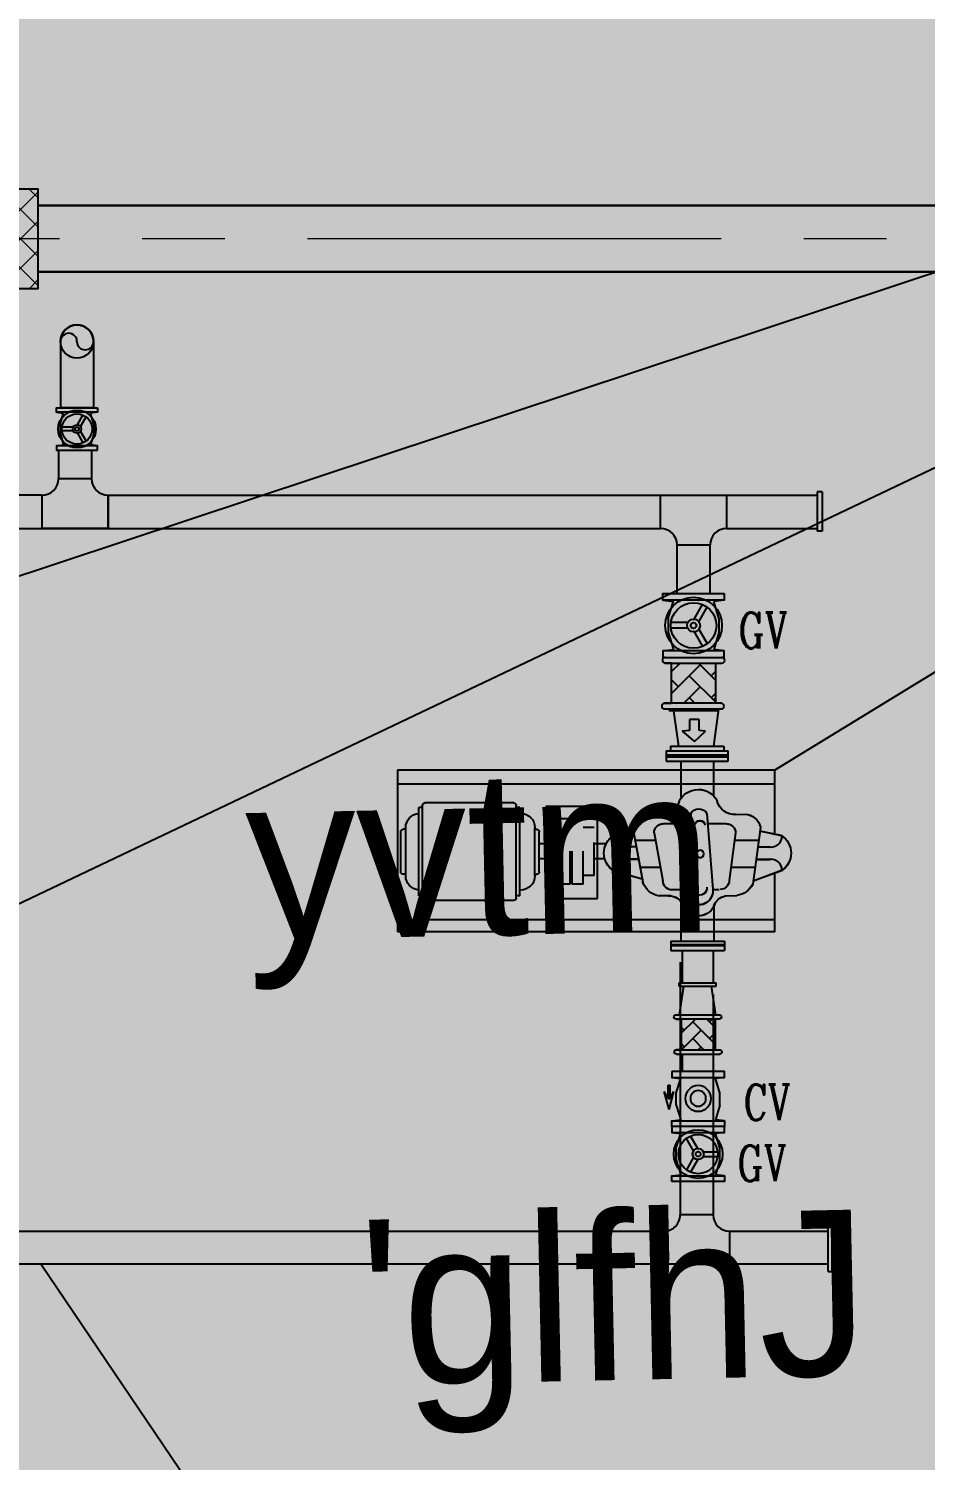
# Model space of a CAD drawing. Extents: x 846 to 947, y 375 to 797.
# Drawn here: x 852.696 to 855.406, y 404.785 to 409.111 of the extents above; entities that cross this region are included whole.
import ezdxf

# ---------------------------------------------------------------- set-up
doc = ezdxf.new("R2010")
doc.units = 0
doc.header["$MEASUREMENT"] = 0
doc.linetypes.add('CENTERX2', pattern=[4, 2.5, -0.5, 0.5, -0.5])
doc.linetypes.add('DASHED', pattern=[19.05, 12.7, -6.35])
doc.layers.get('0').update_dxf_attribs({"color": 252, "linetype": 'CONTINUOUS', "lineweight": 30})
for name, color, linetype, lineweight in [('axis', 252, 'CENTERX2', 5), ('Column', 252, 'CONTINUOUS', 25), ('hatch', 252, 'CONTINUOUS', 9), ('P-TEXT', 1, 'CONTINUOUS', 25), ('text', 252, 'CONTINUOUS', 15), ('Wall', 252, 'CONTINUOUS', 30)]:
    doc.layers.add(name, color=color, linetype=linetype, lineweight=lineweight)
for name, color, linetype in [('F-PROT-EQPM', 220, 'CONTINUOUS'), ('Fire Piping', 1, 'CONTINUOUS'), ('LINE3', 5, 'CONTINUOUS'), ('LINE5', 6, 'CONTINUOUS'), ('PIP', 244, 'CONTINUOUS'), ('RIT', 3, 'CONTINUOUS'), ('service water pipe', 7, 'CONTINUOUS')]:
    doc.layers.add(name, color=color, linetype=linetype)
doc.styles.add('Annotative', font='arial.ttf', dxfattribs={"height": 0.25})
doc.styles.add('ROMANC', font='romanc', dxfattribs={"height": 250})
doc.styles.add('SOSA', font='sosa.shx')
doc.dimstyles.new('Structural Dim', dxfattribs={"dimtxt": 0.25, "dimasz": 0.1, "dimexe": 0.1, "dimexo": 0.0625, "dimgap": 0.09, "dimtad": 1, "dimdec": 4, "dimzin": 0, "dimdsep": 46, "dimtxsty": 'Annotative', "dimblk": 'ARCHTICK', "dimcen": 0.1, "dimdle": 0.05, "dimadec": 0, "dimazin": 0, "dimtfac": 1, "dimtdec": 4, "dimtofl": 0, "dimtmove": 1, "dimatfit": 2, "dimldrblk": 'ARCHTICK', "dimfxl": 0.1, "dimfxlon": 1, "dimtolj": 1, "dimtzin": 0, "dimarcsym": 0})

# ---------------------------------------------------------------- blocks, each defined once
blk = doc.blocks.new('A$C20064249')
at = {"layer": 'service water pipe'}
h = blk.add_hatch(dxfattribs=at)
h.set_pattern_fill('AR-HBONE', color=1, scale=0.01, style=0)
h.set_pattern_definition([(45, (-1041.700677, 4589.40793), (0.08467176175, 0), [0.1796159307, -0.059871977]), (315, (-1041.65834, 4589.450266), (0.08467176175, 0), [0.1796159307, -0.059871977])])
h.paths.add_polyline_path([(0.1772, 0.209), (0.0221, 0.209), (0.0221, 0.0379), (0.1772, 0.0379)])
at = {"layer": 'service water pipe', "color": 1}
for p, q in [((0, 0.0137), (0, 0.2327)), ((0.0221, 0.0137), (0.0221, 0.2327)), ((0.0221, 0.209), (0.0221, 0.2327)), ((0.1772, 0.2301), (0.1772, 0.0108)), ((0.1772, 0.2301), (0.1772, 0.209)), ((0.1993, 0.0111), (0.1993, 0.2304)), ((0.1772, 0.209), (0.0221, 0.209)), ((0.1559, 0.209), (0.163, 0.202)), ((0.1772, 0.0379), (0.0221, 0.0379)), ((0.1772, 0.0379), (0.0221, 0.0379)), ((0.0221, 0.0379), (0.0221, 0.0137)), ((0.1772, 0.0111), (0.1772, 0.0379)), ((0.1772, 0.031), (0.1772, 0.0379))]:
    blk.add_line(p, q, dxfattribs=at)
for centre, start, end in [((0.0111, 0.2327), 89.9973, 179.9973), ((0.0111, 0.2327), 359.9973, 89.9973), ((0.1883, 0.2301), 89.9973, 179.9973), ((0.1883, 0.2301), 359.9973, 89.9973), ((0.0111, 0.0137), 179.9973, 269.9973), ((0.0111, 0.0137), 269.9973, 359.9973), ((0.1883, 0.0111), 179.9973, 269.9973), ((0.1883, 0.0111), 269.9973, 359.9973)]:
    blk.add_arc(centre, 0.0111, start, end, dxfattribs=at)
blk = doc.blocks.new('A$C1FE32D6A')
at = {"color": 1}
for p, q in [((0.0258, 0.2378), (0.031, 0.1968)), ((0.2217, 0.2378), (0.2166, 0.1968)), ((0.0959, 0.2172), (0.031, 0.1968)), ((0.1097, 0.1395), (0.0535, 0.172)), ((0.0959, 0.2172), (0.1516, 0.2172)), ((0.1379, 0.1395), (0.1941, 0.172)), ((0.1516, 0.2172), (0.2166, 0.1968)), ((0.0988, 0.1208), (0.0426, 0.1532)), ((0.1487, 0.1208), (0.2049, 0.1532)), ((0.1129, 0.0964), (0.1129, 0.0315)), ((0.1346, 0.0964), (0.1346, 0.0315)), ((0.0258, 0), (0.031, 0.041)), ((0.0959, 0.0206), (0.031, 0.041)), ((0.0959, 0.0206), (0.1516, 0.0206)), ((0.1516, 0.0206), (0.2166, 0.041)), ((0.2217, 0), (0.2166, 0.041))]:
    blk.add_line(p, q, dxfattribs=at)
for points in [[(0, 0.2378), (0.0259, 0.2378), (0.0259, 0), (0, 0)], [(0.2475, 0.2378), (0.2216, 0.2378), (0.2216, 0), (0.2475, 0)]]:
    blk.add_lwpolyline(points, close=True, dxfattribs=at)
for radius in [0.1097, 0.0881, 0.025, 0.0111]:
    blk.add_circle((0.1238, 0.1189), radius, dxfattribs=at)
blk = doc.blocks.new('A$C368C4DF1')
at = {"color": 1}
for p, q in [((0, 0.1349), (-0.06, 0.1349)), ((-0.06, 0.1349), (-0.06, 0.1255)), ((0.0498, 0.1302), (-0.0313, 0.153)), ((0, 0.1349), (-0.0313, 0.153)), ((0.0498, 0.1302), (-0.0308, 0.1092)), ((0, 0.1349), (0, 0.1255)), ((-0.0948, 0.1189), (-0.0896, 0.0779)), ((-0.0246, 0.0983), (-0.0896, 0.0779)), ((0, 0.1255), (-0.06, 0.1255)), ((-0.0006, 0.1255), (-0.0308, 0.1092)), ((0.031, 0.0983), (-0.0246, 0.0983)), ((0.031, 0.0983), (0.096, 0.0779)), ((0.1012, 0.1189), (0.096, 0.0779)), ((-0.0948, -0.1189), (-0.0896, -0.0779)), ((-0.0246, -0.0983), (-0.0896, -0.0779)), ((0.031, -0.0983), (-0.0246, -0.0983)), ((0.031, -0.0983), (0.096, -0.0779)), ((0.1012, -0.1189), (0.096, -0.0779))]:
    blk.add_line(p, q, dxfattribs=at)
for points in [[(-0.1206, 0.1189), (-0.0946, 0.1189), (-0.0946, -0.1189), (-0.1206, -0.1189)], [(0.1269, 0.1189), (0.101, 0.1189), (0.101, -0.1189), (0.1269, -0.1189)]]:
    blk.add_lwpolyline(points, close=True, dxfattribs=at)
for radius in [0.058, 0.0351]:
    blk.add_circle((0, 0), radius, dxfattribs=at)
blk = doc.blocks.new('ELEC PUMP')
at = {"layer": 'F-PROT-EQPM', "color": 136, "ltscale": 425}
for p, q in [((125737.5, -631033.3, 0), (125737.5, -631262.9, 0)), ((125737.5, -631033.3, 0), (125775.8, -631033.3, 0)), ((125753, -631033.3, 0), (125753, -631262.9, 0)), ((125760.2, -631033.3, 0), (125760.2, -631262.9, 0)), ((125775.8, -631033.3, 0), (125775.8, -631262.9, 0)), ((126443.9, -631050.8, 0), (126443.9, -631250, 0)), ((126443.9, -631050.8, 0), (126478, -631050.8, 0)), ((126455.7, -631050.8, 0), (126455.7, -631250, 0)), ((126460.1, -631050.8, 0), (126460.1, -631250, 0)), ((126478, -631050.8, 0), (126478, -631250, 0)), ((125775.8, -631262.9, 0), (125737.5, -631262.9, 0)), ((126443.9, -631250, 0), (126478, -631250, 0))]:
    blk.add_line(p, q, dxfattribs=at)
at = {"layer": 'LINE3', "color": 136}
for p, q in [((126041.9, -630988.5, 0), (126219.9, -631021.4, 0)), ((126042, -630988.5, 0), (126220, -631021.4, 0)), ((126042.2, -630988.5, 0), (126220.1, -631021.4, 0)), ((126008.3, -631123.7, 0), (126008.3, -631022.1, 0)), ((126008.4, -631123.7, 0), (126008.4, -631022.1, 0)), ((126008.5, -631123.7, 0), (126008.5, -631022.1, 0)), ((125970.7, -631124.8, 0), (126250.5, -631102.4, 0)), ((125970.8, -631124.8, 0), (126250.6, -631102.4, 0)), ((125970.9, -631124.8, 0), (126250.7, -631102.4, 0)), ((126253.2, -631104.1, 0), (126253.2, -631053.9, 0)), ((126253.3, -631104.1, 0), (126253.3, -631053.9, 0)), ((126253.4, -631104.1, 0), (126253.4, -631053.9, 0)), ((125970.7, -631184.3, 0), (126250.5, -631206.7, 0)), ((125970.8, -631184.3, 0), (126250.6, -631206.7, 0)), ((125970.9, -631184.3, 0), (126250.7, -631206.7, 0)), ((126008.3, -631257.5, 0), (126008.3, -631185.4, 0)), ((126008.4, -631257.5, 0), (126008.4, -631185.4, 0)), ((126008.5, -631257.5, 0), (126008.5, -631185.4, 0)), ((126253.2, -631230.4, 0), (126253.2, -631205, 0)), ((126253.3, -631230.4, 0), (126253.3, -631205, 0)), ((126253.4, -631230.4, 0), (126253.4, -631205, 0)), ((126041.9, -631291.1, 0), (126218.3, -631267.3, 0)), ((126042, -631291.1, 0), (126218.5, -631267.3, 0)), ((126042.2, -631291.1, 0), (126218.6, -631267.3, 0))]:
    blk.add_line(p, q, dxfattribs=at)
for centre, radius, start, end in [((126041.9, -631022.1, 0), 33.6, 90, 180), ((126042, -631022.1, 0), 33.6, 90, 180), ((126042.2, -631022.1, 0), 33.6, 90, 180), ((126219.9, -631055, 0), 33.6, 0, 90), ((126220, -631055, 0), 33.6, 0, 90), ((126220.1, -631055, 0), 33.6, 0, 90), ((126256.5, -631154.5, 0), 52.5, 263.377, 96.623), ((126256.7, -631154.5, 0), 52.5, 263.377, 96.623), ((126256.8, -631154.5, 0), 52.5, 263.377, 96.623), ((125985.9, -631154.5, 0), 33.4, 117.0044, 242.9956), ((125986, -631154.5, 0), 33.4, 117.0044, 242.9956), ((125986.1, -631154.5, 0), 33.4, 117.0044, 242.9956), ((126016.2, -631158.5, 0), 19.5, 96.623, 263.377), ((126016.3, -631158.5, 0), 19.5, 96.623, 263.377), ((126016.4, -631158.5, 0), 19.5, 96.623, 263.377), ((126246.3, -631158.5, 0), 26.3, 263.377, 96.623), ((126246.5, -631158.5, 0), 26.3, 263.377, 96.623), ((126246.6, -631158.5, 0), 26.3, 263.377, 96.623), ((126041.9, -631257.5, 0), 33.6, 180, 270), ((126042, -631257.5, 0), 33.6, 180, 270), ((126042.2, -631257.5, 0), 33.6, 180, 270), ((126218.3, -631233.7, 0), 33.6, 270, 0), ((126218.5, -631233.7, 0), 33.6, 270, 0), ((126218.6, -631233.7, 0), 33.6, 270, 0)]:
    blk.add_arc(centre, radius, start, end, dxfattribs=at)
at = {"layer": 'LINE5', "color": 136}
for p, q in [((125809.2, -630036.7, 0), (126328.9, -630036.7, 0)), ((125809.2, -631436, 0), (125809.2, -630036.7, 0)), ((125861.9, -631436, 0), (125861.9, -630036.7, 0)), ((126326.3, -630036.7, 0), (126409.2, -630036.7, 0)), ((126364.7, -631436, 0), (126364.7, -630036.7, 0)), ((126409.2, -631436, 0), (126409.2, -630036.7, 0)), ((126201.2, -630067.2, 0), (126022.9, -630067.2, 0)), ((126283.7, -630129.6, 0), (125940.1, -630129.6, 0)), ((126275.5, -630115.9, 0), (125948.4, -630115.9, 0)), ((126283.7, -630477.4, 0), (125940.1, -630477.4, 0)), ((126275.5, -630491, 0), (125948.4, -630491, 0)), ((125969.7, -630493, 0), (125969.7, -630491, 0)), ((126254.4, -630493, 0), (126254.4, -630491, 0)), ((126201.2, -630546.2, 0), (126022.9, -630546.2, 0)), ((126083.4, -630600.1, 0), (126083.4, -630563.1, 0)), ((126138.8, -630600.1, 0), (126138.8, -630563.1, 0)), ((126083.4, -630810.5, 0), (126083.4, -630766.8, 0)), ((126138.8, -630805.5, 0), (126138.8, -630766.8, 0)), ((126024.2, -630910.4, 0), (126224.2, -630947.1, 0)), ((126024.3, -630910.4, 0), (126224.3, -630947.1, 0)), ((126024.4, -630910.4, 0), (126224.5, -630947.1, 0)), ((125973.8, -631027.9, 0), (125976.1, -630980, 0)), ((125973.9, -631027.9, 0), (125976.2, -630980, 0)), ((125974, -631027.9, 0), (125976.3, -630980, 0)), ((126275.9, -631050.9, 0), (126275.9, -631007.9, 0)), ((126276, -631050.9, 0), (126276, -631007.9, 0)), ((126276.1, -631050.9, 0), (126276.1, -631007.9, 0)), ((126275.9, -631253.4, 0), (126273.9, -631295.7, 0)), ((126276, -631253.4, 0), (126274, -631295.7, 0)), ((126276.1, -631253.4, 0), (126274.1, -631295.7, 0)), ((125974, -631292.1, 0), (125972.7, -631326.6, 0)), ((125974.1, -631292.1, 0), (125972.8, -631326.6, 0)), ((125974.2, -631292.1, 0), (125972.9, -631326.6, 0)), ((126020.5, -631383.1, 0), (126231.9, -631354.6, 0)), ((126020.6, -631383.1, 0), (126232, -631354.6, 0)), ((126020.7, -631383.1, 0), (126232.1, -631354.6, 0)), ((126041.9, -631436, 0), (125809.2, -631436, 0)), ((126042, -631436, 0), (125854.6, -631436, 0)), ((126042.1, -631436, 0), (125854.7, -631436, 0)), ((126364.5, -631436, 0), (126192.8, -631436, 0)), ((126364.6, -631436, 0), (126192.9, -631436, 0)), ((126409.2, -631436, 0), (126193, -631436, 0))]:
    blk.add_line(p, q, dxfattribs=at)
for centre, radius, start, end in [((126022.9, -630120.4, 0), 53.2, 90, 175.0676), ((126201.2, -630120.4, 0), 53.2, 4.9324, 90), ((125940.1, -630138.3, 0), 8.76, 90, 180), ((126283.7, -630138.3, 0), 8.76, 0, 90), ((125940.1, -630468.7, 0), 8.76, 180, 270), ((126022.9, -630493, 0), 53.2, 180, 270), ((126201.2, -630493, 0), 53.2, 270, 0), ((126283.7, -630468.7, 0), 8.76, 270, 0), ((126035.5, -630968.5, 0), 59.2, 101.0289, 182.7975), ((126035.6, -630968.5, 0), 59.2, 101.0289, 182.7975), ((126035.7, -630968.5, 0), 59.2, 101.0289, 182.7975), ((125761.3, -630969.8, 0), 215.1, 357.2576, 359.5651), ((125761.4, -630969.8, 0), 215.1, 357.2576, 359.5651), ((125761.5, -630969.8, 0), 215.1, 357.2576, 359.5651), ((126202.6, -631018.1, 0), 74.2, 6.4089, 73.0467), ((126202.7, -631018.1, 0), 74.2, 6.4089, 73.0467), ((126202.8, -631018.1, 0), 74.2, 6.4089, 73.0467), ((125907.5, -631016.8, 0), 67.2, 285.6034, 350.4995), ((125907.7, -631016.8, 0), 67.2, 285.6034, 350.4995), ((125907.8, -631016.8, 0), 67.2, 285.6034, 350.4995), ((126329.4, -631045.5, 0), 53.8, 176.2711, 255.0086), ((126329.5, -631045.5, 0), 53.8, 176.2711, 255.0086), ((126329.6, -631045.5, 0), 53.8, 176.2711, 255.0086), ((125960.1, -631152.5, 0), 78.9, 115.9227, 243.0393), ((125960.2, -631152.5, 0), 78.9, 115.9227, 243.0393), ((125960.3, -631152.5, 0), 78.9, 115.9227, 243.0393), ((126287, -631153.6, 0), 63, 286.9809, 63.0991), ((126287.1, -631153.6, 0), 63, 286.9809, 63.0991), ((126287.2, -631153.6, 0), 63, 286.9809, 63.0991), ((126328.9, -631262.2, 0), 53.8, 105.6034, 170.4995), ((126329, -631262.2, 0), 53.8, 105.6034, 170.4995), ((126329.1, -631262.2, 0), 53.8, 105.6034, 170.4995), ((125907, -631287.7, 0), 67.2, 356.2711, 75.0086), ((125907.1, -631287.7, 0), 67.2, 356.2711, 75.0086), ((125907.2, -631287.7, 0), 67.2, 356.2711, 75.0086), ((126199.3, -631287.1, 0), 75, 295.7398, 353.4194), ((126199.5, -631287.1, 0), 75, 295.7398, 353.4194), ((126199.6, -631287.1, 0), 75, 295.7398, 353.4194), ((126034.2, -631323, 0), 61.6, 183.2778, 257.1919), ((126034.3, -631323, 0), 61.6, 183.2778, 257.1919), ((126034.4, -631323, 0), 61.6, 183.2778, 257.1919)]:
    blk.add_arc(centre, radius, start, end, dxfattribs=at)
at = {"layer": 'PIP', "color": 136}
for p, q in [((125775.8, -631087.4, 0), (125915.8, -631087.4, 0)), ((125775.8, -631087.4, 0), (125915.7, -631087.4, 0)), ((125775.8, -631087.4, 0), (125915.6, -631087.4, 0)), ((126443.9, -631089.6, 0), (126298.5, -631089.6, 0)), ((126443.9, -631089.6, 0), (126298.6, -631089.6, 0)), ((126443.9, -631089.6, 0), (126298.8, -631089.6, 0)), ((125775.8, -631208.8, 0), (125905.1, -631208.8, 0)), ((125775.8, -631208.8, 0), (125905, -631208.8, 0)), ((125775.8, -631208.8, 0), (125904.9, -631208.8, 0)), ((126443.9, -631211.2, 0), (126312.6, -631211.2, 0)), ((126443.9, -631211.2, 0), (126312.7, -631211.2, 0)), ((126443.9, -631211.2, 0), (126312.8, -631211.2, 0))]:
    blk.add_line(p, q, dxfattribs=at)
at = {"layer": 'RIT', "color": 136}
for p, q in [((126029, -630064.8, 0), (126029, -630057.3, 0)), ((126186.9, -630048.6, 0), (126037.8, -630048.6, 0)), ((126195.6, -630064.8, 0), (126195.6, -630057.3, 0)), ((125931.3, -630468.7, 0), (125931.3, -630138.3, 0)), ((125948.4, -630129.6, 0), (125948.4, -630115.9, 0)), ((126275.5, -630129.6, 0), (126275.5, -630115.9, 0)), ((126292.5, -630468.7, 0), (126292.5, -630138.3, 0)), ((125948.4, -630491, 0), (125948.4, -630477.4, 0)), ((126275.5, -630491, 0), (126275.5, -630477.4, 0)), ((126029, -630546.2, 0), (126029, -630553.7, 0)), ((126186.9, -630562.5, 0), (126037.8, -630562.5, 0)), ((126195.6, -630546.2, 0), (126195.6, -630553.7, 0)), ((125944.3, -630778.6, 0), (125944.3, -630587, 0)), ((125944.3, -630587, 0), (126285.6, -630587, 0)), ((126285.6, -630587, 0), (126285.6, -630778.6, 0)), ((126285.6, -630778.6, 0), (125944.3, -630778.6, 0)), ((126052.3, -630838.4, 0), (126036.2, -630912.6, 0)), ((126052.4, -630838.4, 0), (126036.3, -630912.6, 0)), ((126052.5, -630838.4, 0), (126036.4, -630912.6, 0)), ((126182.2, -630838.2, 0), (126212, -630944.8, 0)), ((126182.4, -630838.2, 0), (126212.1, -630944.8, 0)), ((126182.5, -630838.2, 0), (126212.2, -630944.8, 0)), ((126094.3, -630923, 0), (126094.3, -630879.1, 0)), ((126094.4, -630923, 0), (126094.4, -630879.1, 0)), ((126094.5, -630923, 0), (126094.5, -630879.1, 0)), ((126140.1, -630931.4, 0), (126140.1, -630879.1, 0)), ((126140.2, -630931.4, 0), (126140.2, -630879.1, 0)), ((126140.3, -630931.4, 0), (126140.3, -630879.1, 0)), ((126070.8, -630993.9, 0), (126070.8, -630918.6, 0)), ((126070.9, -630993.9, 0), (126070.9, -630918.6, 0)), ((126071, -630993.9, 0), (126071, -630918.6, 0)), ((126170.2, -631012.3, 0), (126170.2, -630937, 0)), ((126170.3, -631012.3, 0), (126170.3, -630937, 0)), ((126170.5, -631012.3, 0), (126170.5, -630937, 0)), ((126070.8, -631374.2, 0), (126070.8, -631287.2, 0)), ((126070.9, -631374.2, 0), (126070.9, -631287.2, 0)), ((126071, -631374.2, 0), (126071, -631287.2, 0)), ((126170.2, -631362.9, 0), (126170.2, -631273.8, 0)), ((126170.3, -631362.9, 0), (126170.3, -631273.8, 0)), ((126170.5, -631362.9, 0), (126170.5, -631273.8, 0)), ((126140.1, -631367, 0), (126140.1, -631420.2, 0)), ((126140.2, -631367, 0), (126140.2, -631420.2, 0)), ((126140.3, -631367, 0), (126140.3, -631420.2, 0)), ((126182.2, -631461, 0), (126220.8, -631356.1, 0)), ((126182.4, -631461, 0), (126220.9, -631356.1, 0)), ((126182.5, -631461, 0), (126221.1, -631356.1, 0)), ((126052.4, -631461, 0), (126035.5, -631381.1, 0)), ((126052.5, -631461, 0), (126035.6, -631381.1, 0)), ((126052.6, -631461, 0), (126035.7, -631381.1, 0)), ((126094.3, -631373.2, 0), (126094.3, -631420.2, 0)), ((126094.4, -631373.2, 0), (126094.4, -631420.2, 0)), ((126094.5, -631373.2, 0), (126094.5, -631420.2, 0))]:
    blk.add_line(p, q, dxfattribs=at)
at = {"layer": 'RIT', "color": 136, "linetype": 'DASHED'}
for p, q in [((126022.8, -630600.1, 0), (126022.8, -630641.1, 0)), ((126200, -630600.1, 0), (126022.8, -630600.1, 0)), ((126200, -630600.1, 0), (126200, -630641.1, 0)), ((125990.5, -630677.1, 0), (125990.5, -630641.1, 0)), ((126232.3, -630641.1, 0), (125990.5, -630641.1, 0)), ((126232.3, -630677.1, 0), (125990.5, -630677.1, 0)), ((126232.3, -630677.1, 0), (126232.3, -630641.1, 0)), ((125990.5, -630725.4, 0), (125990.5, -630685.1, 0)), ((126232.3, -630685.1, 0), (125990.5, -630685.1, 0)), ((126232.3, -630725.4, 0), (125990.5, -630725.4, 0)), ((126022.8, -630766.8, 0), (126022.8, -630725.9, 0)), ((126200, -630766.8, 0), (126200, -630725.9, 0)), ((126232.3, -630725.4, 0), (126232.3, -630685.1, 0)), ((126200, -630766.8, 0), (126022.8, -630766.8, 0))]:
    blk.add_line(p, q, dxfattribs=at)
at = {"layer": 'RIT', "color": 136}
for centre in [(126120.1, -631159.8, 0), (126120.2, -631159.8, 0), (126120.4, -631159.8, 0)]:
    blk.add_circle(centre, 13.6, dxfattribs=at)
for centre, radius, start, end in [((126037.8, -630057.3, 0), 8.76, 90, 180), ((126186.9, -630057.3, 0), 8.76, 0, 90), ((126037.8, -630553.7, 0), 8.76, 180, 270), ((126186.9, -630553.7, 0), 8.76, 270, 0), ((126117.3, -630879.3, 0), 76.8, 32.33, 147.8357), ((126117.4, -630879.3, 0), 76.8, 32.33, 147.8357), ((126117.5, -630879.3, 0), 76.8, 32.33, 147.8357), ((126056.2, -630877.4, 0), 39.7, 342.8222, 93.897), ((126056.3, -630877.4, 0), 39.7, 342.8222, 93.897), ((126056.4, -630877.4, 0), 39.7, 342.8222, 93.897), ((126178.4, -630877.4, 0), 39.7, 86.103, 197.1778), ((126178.5, -630877.4, 0), 39.7, 86.103, 197.1778), ((126178.6, -630877.4, 0), 39.7, 86.103, 197.1778), ((126056.2, -631421.9, 0), 39.7, 266.103, 17.1778), ((126056.3, -631421.9, 0), 39.7, 266.103, 17.1778), ((126056.4, -631421.9, 0), 39.7, 266.103, 17.1778), ((126178.4, -631421.9, 0), 39.7, 162.8222, 273.897), ((126178.5, -631421.9, 0), 39.7, 162.8222, 273.897), ((126178.6, -631421.9, 0), 39.7, 162.8222, 273.897), ((126117.3, -631419.9, 0), 76.8, 212.1643, 327.67), ((126117.4, -631419.9, 0), 76.8, 212.1643, 327.67), ((126117.5, -631419.9, 0), 76.8, 212.1643, 327.67)]:
    blk.add_arc(centre, radius, start, end, dxfattribs=at)
blk = doc.blocks.new('_ArchTick')
at = {"color": 0, "linetype": 'ByBlock', "const_width": 0.15}
blk.add_lwpolyline([(-0.5, -0.5), (0.5, 0.5)], dxfattribs=at)
blk = doc.blocks.new('A$C70B11741')
at = {"layer": 'hatch'}
h = blk.add_hatch(dxfattribs=at)
h.set_pattern_fill('ANSI37', color=0, scale=0.5, angle=90, style=0)
h.set_pattern_definition([(135.000035, (94.520503, -158.40275), (-0.044194147, -0.0441942), []), (225.000035, (94.520503, -158.40275), (0.0441942, -0.044194147), [])])
h.paths.add_polyline_path([(-3.55, -5.15), (-3.55, -5.35), (-3.35, -5.35), (-3.35, -5.15)])
h.paths.add_polyline_path([(-3.65, -5.15), (-3.65, -5.35), (-3.55, -5.35), (-3.55, -5.15)])
h.paths.add_polyline_path([(-3.65, -5.35), (-3.65, -5.45), (-3.55, -5.45), (-3.55, -5.35)])
h.paths.add_polyline_path([(-3.55, -5.35), (-3.55, -5.45), (-3.35, -5.45), (-3.35, -5.35)])
at = {"layer": 'axis', "color": 0, "ltscale": 0.5}
blk.add_line((0.7146, -5.3), (-7.8302, -5.3), dxfattribs=at)
at = {"layer": 'Column', "color": 0}
blk.add_lwpolyline([(-3.65, -5.15), (-3.65, -5.45), (-3.35, -5.45), (-3.35, -5.15)], close=True, dxfattribs=at)
at = {"layer": 'Wall', "color": 0}
blk.add_line((-0.3, -5.4), (-3.35, -5.4), dxfattribs=at)
blk.add_lwpolyline([(-0.3, -5.2), (-3.35, -5.2)], dxfattribs=at)
at = {"layer": 'text', "color": 0, "linetype": 'Continuous', "style": 'SOSA'}
for s, p in [('yvtm', (-2.7171, -7.4197)), ("'glfhJ", (-2.3733, -8.7649))]:
    blk.add_text(s, height=0.5, rotation=1.1962, dxfattribs=at).set_placement(p)

msp = doc.modelspace()

# ---------------------------------------------------------------- hatches: boundary and pattern name
at = {"layer": 'PIP'}
h = msp.add_hatch(color=1, dxfattribs=at)
edge = h.paths.add_edge_path()
edge.add_arc((852.8172, 408.1659), 0.025, 0, 180)
edge.add_arc((852.8422, 408.1659), 0.05, 0, 180, ccw=False)
edge.add_arc((852.8672, 408.1659), 0.025, -180, 0, ccw=False)

# ---------------------------------------------------------------- linework, layer by layer
at = {"layer": 'PIP', "color": 1}
for p, q in [((852.7922, 408.1659), (852.7922, 407.9659)), ((852.8922, 408.1659), (852.8922, 407.9659)), ((852.8922, 407.9659), (852.7922, 407.9659)), ((852.7863, 407.8374), (852.7863, 407.7513)), ((852.8863, 407.8374), (852.8863, 407.7968)), ((852.8863, 407.7968), (852.8863, 407.7513)), ((852.8863, 407.7513), (852.7863, 407.7513)), ((852.7363, 407.7013), (849.418, 407.7013)), ((852.7363, 407.7013), (852.7363, 407.6013)), ((852.9363, 407.7013), (852.9363, 407.6013)), ((852.9363, 407.6013), (852.9363, 407.7013)), ((852.9363, 407.7013), (855.0795, 407.7013)), ((854.6058, 407.6013), (854.6058, 407.7013)), ((854.8058, 407.6013), (854.8058, 407.7013)), ((855.0795, 407.7114), (855.0795, 407.5934)), ((855.0946, 407.7114), (855.0795, 407.7114)), ((855.0946, 407.7114), (855.0946, 407.5934)), ((852.4608, 407.6013), (854.6059, 407.6013)), ((852.9363, 407.6013), (852.7363, 407.6013)), ((854.8056, 407.6013), (855.0795, 407.6013)), ((855.0946, 407.5934), (855.0795, 407.5934)), ((854.6558, 407.4333), (854.6558, 407.5513)), ((854.6558, 407.5513), (854.7558, 407.5513)), ((854.7558, 407.4333), (854.7558, 407.5513)), ((854.6558, 407.4046), (854.6558, 407.4333)), ((854.7558, 407.4046), (854.7558, 407.4333)), ((854.6308, 407.051), (854.7808, 407.051)), ((854.6436, 407.0557), (854.6604, 406.9428)), ((854.7812, 407.0557), (854.7664, 406.9428)), ((854.7227, 407.0237), (854.6933, 407.0237)), ((854.6933, 407.0237), (854.6933, 406.9903)), ((854.7227, 406.9903), (854.7227, 407.0237)), ((854.6933, 406.9903), (854.6712, 406.9889)), ((854.6712, 406.9889), (854.7087, 406.9575)), ((854.7087, 406.9575), (854.7421, 406.9889)), ((854.7421, 406.9889), (854.7227, 406.9903)), ((854.6355, 406.9428), (854.7969, 406.9428)), ((854.6355, 406.9428), (854.6355, 406.9295)), ((854.7969, 406.9428), (854.7969, 406.9295)), ((854.6714, 406.3262), (854.6714, 406.228)), ((854.7649, 406.3262), (854.7649, 406.228)), ((854.6649, 406.291), (854.6649, 405.526)), ((854.6622, 406.2179), (854.6622, 406.228)), ((854.6622, 406.228), (854.7741, 406.228)), ((854.7741, 406.2179), (854.7741, 406.228)), ((854.6622, 406.2179), (854.7741, 406.2179)), ((854.6634, 406.1316), (854.6763, 406.2179)), ((854.7729, 406.1316), (854.7601, 406.2179)), ((854.7649, 406.1932), (854.7649, 405.5262)), ((854.6714, 406.0127), (854.6714, 405.9598)), ((854.7649, 406.0127), (854.7649, 405.9598)), ((854.7649, 405.5274), (854.6649, 405.5274)), ((855.1122, 405.3561), (855.1122, 405.5003)), ((855.1122, 405.5003), (855.1242, 405.5003)), ((855.1242, 405.3561), (855.1242, 405.5003)), ((852.4608, 405.4778), (854.6178, 405.4778)), ((854.6161, 405.4778), (854.6161, 405.3786)), ((854.8145, 405.4778), (855.1122, 405.4778)), ((854.8145, 405.4778), (854.8145, 405.3786)), ((849.5647, 405.3786), (855.1122, 405.3786)), ((855.1122, 405.3561), (855.1242, 405.3561))]:
    msp.add_line(p, q, dxfattribs=at)
msp.add_circle((852.8422, 408.1659), 0.05, dxfattribs=at)
for centre, radius, start, end in [((852.8422, 408.1659), 0.05, 0, 180), ((852.8172, 408.1659), 0.025, 0, 180), ((852.8172, 408.1659), 0.025, 0, 180), ((852.8672, 408.1659), 0.025, 180, 0), ((852.8672, 408.1659), 0.025, 180, 0), ((852.7363, 407.7513), 0.05, 270, 0), ((852.9363, 407.7513), 0.05, 180, 270), ((854.6058, 407.5513), 0.05, 0, 90), ((854.8058, 407.5513), 0.05, 90, 180), ((854.6167, 405.526), 0.0482, 269.3139, 1.6567), ((854.8145, 405.5274), 0.0496, 180, 270)]:
    msp.add_arc(centre, radius, start, end, dxfattribs=at)

# ---------------------------------------------------------------- block references
at = {"layer": 'axis', "color": 252, "ltscale": 0.3}
msp.add_blockref('A$C70B11741', (856.0746, 413.7766), dxfattribs=at)
at = {"layer": 'Fire Piping', "color": 2, "xscale": -0.0008147008721267, "yscale": 0.0008147008721267, "zscale": 0.0008147008721267, "rotation": 90}
msp.add_blockref('ELEC PUMP', (340.5194, 509.3679), dxfattribs=at)
at = {"layer": 'PIP', "color": 1}
for name, p, xscale, yscale, zscale, rotation in [('A$C1FE32D6A', (852.7805, 407.9659), 0.5193690232256927, 0.5193690232256927, 0.5193690232256927, 270), ('A$C1FE32D6A', (854.6129, 407.4046), 0.7809005529852584, 0.7809005529852584, 0.7809005529852584, 270), ('A$C20064249', (854.6096, 407.2114), 0.7809005529852584, 0.7809005529852584, 0.7809005529852584, 270), ('A$C20064249', (854.6461, 406.0127), -0.5966135864010766, 0.5966135864010766, 0.5966135864010766, 270), ('A$C368C4DF1', (854.7196, 405.8788), -0.6712763641716037, 0.6712763641716037, 0.6712763641716037, 90), ('A$C1FE32D6A', (854.7994, 405.6275), 0.6712763641716037, 0.6712763641716037, 0.6712763641716037, 90)]:
    msp.add_blockref(name, p, dxfattribs=dict(at, xscale=xscale, yscale=yscale, zscale=zscale, rotation=rotation))

# ---------------------------------------------------------------- texts
at = {"layer": 'P-TEXT', "color": 41, "style": 'ROMANC', "width": 0.75}
for s, p in [('GV', (854.8412, 407.2388)), ('CV', (854.8565, 405.8129)), ('GV', (854.8377, 405.6287))]:
    msp.add_text(s, height=0.108, rotation=0.0003, dxfattribs=at).set_placement(p)

# ---------------------------------------------------------------- leaders
at = {"layer": 'P-TEXT', "color": 41}
for points, override in [([(851.4999, 407.0709), (857.6569, 409.1114), (860.2674, 409.1113)], {"dimasz": 500, "dimtad": 0, "dimldrblk": 'DotSmall'}), ([(852.4631, 406.3709), (857.6261, 408.8284), (860.1595, 408.8284)], {"dimasz": 500, "dimgap": 0.09, "dimtad": 0, "dimldrblk": 'DotSmall'}), ([(854.9508, 406.8711), (857.6752, 408.538), (860.1718, 408.538)], {"dimasz": 500, "dimtad": 0, "dimldrblk": 'DotSmall'}), ([(852.7332, 405.3786), (853.3096, 404.5272), (855.2481, 404.5272)], {"dimasz": 500, "dimtad": 0, "dimldrblk": 'DotSmall'})]:
    msp.add_leader(points, dimstyle='Structural Dim', override=override, dxfattribs=at)

doc.saveas('drawing.dxf')
